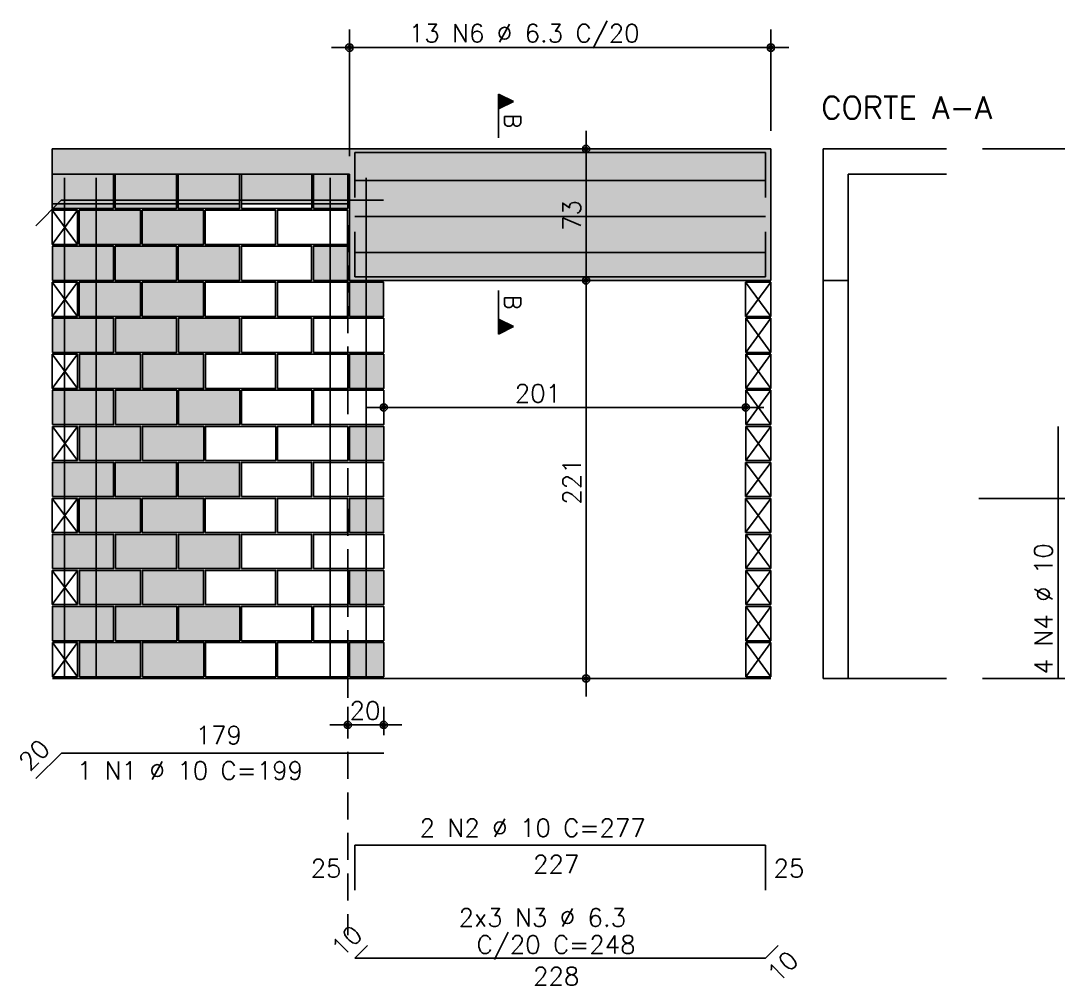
# Model space of a CAD drawing. Extents: x -1 to 122, y -1 to 61.
# Drawn here: x 10.64 to 22.16, y 5.23 to 15.93 of the extents above; entities that cross this region are included whole.
import ezdxf

# ---------------------------------------------------------------- set-up
doc = ezdxf.new("R2010")
doc.units = 0
doc.header["$MEASUREMENT"] = 0
doc.linetypes.add('ESTILO_TQS_0001', pattern=[0.45, 0.3, -0.15])
for name, color, linetype in [('PENA_01', 1, 'CONTINUOUS'), ('PENA_02', 2, 'CONTINUOUS'), ('PENA_03', 3, 'CONTINUOUS'), ('PENA_04', 4, 'CONTINUOUS'), ('PENA_05', 5, 'CONTINUOUS'), ('PENA_09', 254, 'CONTINUOUS'), ('PENA_11', 252, 'CONTINUOUS'), ('PENA_21', 100, 'CONTINUOUS'), ('PENA_23', 50, 'CONTINUOUS')]:
    doc.layers.add(name, color=color, linetype=linetype)
doc.styles.get("Standard").update_dxf_attribs({"font": 'ROMANS.SHX'})

msp = doc.modelspace()

# ---------------------------------------------------------------- linework, layer by layer
at = {"layer": 'PENA_01', "linetype": 'Continuous'}
for p, q in [((14.288, 14.431), (14.288, 15.836)), ((14.288, 14.431), (14.288, 15.836)), ((18.968, 14.711), (18.968, 15.836)), ((18.968, 14.711), (18.968, 15.836)), ((14.088, 15.636), (19.168, 15.636)), ((14.088, 15.636), (19.168, 15.636)), ((16.917, 14.711), (16.917, 12.851)), ((16.716, 14.511), (17.117, 14.511)), ((10.988, 13.901), (11.668, 13.901)), ((11.688, 13.901), (12.368, 13.901)), ((12.388, 13.901), (13.068, 13.901)), ((13.09, 13.901), (13.87, 13.901)), ((13.89, 13.901), (14.27, 13.901)), ((16.628, 13.761), (15.225, 13.761)), ((16.917, 13.251), (16.917, 8.431)), ((16.828, 13.051), (17.117, 13.051)), ((16.828, 13.051), (17.117, 13.051)), ((14.47, 11.641), (18.89, 11.641)), ((14.27, 8.003), (14.27, 8.315)), ((14.67, 8.003), (14.67, 8.315)), ((14.07, 8.115), (14.87, 8.115))]:
    msp.add_line(p, q, dxfattribs=at)
at = {"layer": 'PENA_01', "linetype": 'ESTILO_TQS_0001'}
msp.add_line((14.27, 13.666), (14.27, 5.78), dxfattribs=at)
at = {"layer": 'PENA_02', "linetype": 'Continuous'}
for p, q in [((11.268, 13.831), (10.988, 13.831)), ((10.988, 13.831), (10.988, 13.451)), ((11.268, 13.451), (11.268, 13.831)), ((10.988, 13.451), (11.268, 13.451)), ((11.268, 13.031), (10.988, 13.031)), ((10.988, 13.031), (10.988, 12.651)), ((11.268, 12.651), (11.268, 13.031)), ((18.968, 13.031), (18.688, 13.031)), ((18.688, 13.031), (18.688, 12.651)), ((18.968, 12.651), (18.968, 13.031)), ((10.988, 12.651), (11.268, 12.651)), ((18.688, 12.651), (18.968, 12.651)), ((18.969, 12.631), (18.689, 12.631)), ((18.689, 12.631), (18.689, 12.251)), ((18.969, 12.251), (18.969, 12.631)), ((11.269, 12.231), (10.989, 12.231)), ((10.989, 12.231), (10.989, 11.851)), ((11.269, 11.851), (11.269, 12.231)), ((18.689, 12.251), (18.969, 12.251)), ((18.969, 12.231), (18.689, 12.231)), ((18.689, 12.231), (18.689, 11.851)), ((18.969, 11.851), (18.969, 12.231)), ((10.989, 11.851), (11.269, 11.851)), ((18.689, 11.851), (18.969, 11.851)), ((18.97, 11.831), (18.69, 11.831)), ((18.69, 11.831), (18.69, 11.451)), ((18.97, 11.451), (18.97, 11.831)), ((11.27, 11.431), (10.99, 11.431)), ((10.99, 11.431), (10.99, 11.051)), ((11.27, 11.051), (11.27, 11.431)), ((18.69, 11.451), (18.97, 11.451)), ((18.97, 11.431), (18.69, 11.431)), ((18.69, 11.431), (18.69, 11.051)), ((18.97, 11.051), (18.97, 11.431)), ((10.99, 11.051), (11.27, 11.051)), ((18.968, 11.031), (18.688, 11.031)), ((18.688, 11.031), (18.688, 10.651)), ((18.69, 11.051), (18.97, 11.051)), ((18.968, 10.651), (18.968, 11.031)), ((11.268, 10.631), (10.988, 10.631)), ((10.988, 10.631), (10.988, 10.251)), ((11.268, 10.251), (11.268, 10.631)), ((18.688, 10.651), (18.968, 10.651)), ((18.968, 10.631), (18.688, 10.631)), ((18.688, 10.631), (18.688, 10.251)), ((18.968, 10.251), (18.968, 10.631)), ((10.988, 10.251), (11.268, 10.251)), ((18.688, 10.251), (18.968, 10.251)), ((18.97, 10.231), (18.69, 10.231)), ((18.69, 10.231), (18.69, 9.851)), ((18.97, 9.851), (18.97, 10.231)), ((11.269, 9.831), (10.989, 9.831)), ((10.989, 9.831), (10.989, 9.451)), ((11.269, 9.451), (11.269, 9.831)), ((18.969, 9.831), (18.689, 9.831)), ((18.689, 9.831), (18.689, 9.451)), ((18.69, 9.851), (18.97, 9.851)), ((18.969, 9.451), (18.969, 9.831)), ((10.989, 9.451), (11.269, 9.451)), ((18.689, 9.451), (18.969, 9.451)), ((18.97, 9.431), (18.69, 9.431)), ((18.69, 9.431), (18.69, 9.051)), ((18.97, 9.051), (18.97, 9.431)), ((11.27, 9.031), (10.99, 9.031)), ((10.99, 9.031), (10.99, 8.651)), ((11.27, 8.651), (11.27, 9.031)), ((18.69, 9.051), (18.97, 9.051)), ((18.97, 9.031), (18.69, 9.031)), ((18.69, 9.031), (18.69, 8.651)), ((18.97, 8.651), (18.97, 9.031)), ((10.99, 8.651), (11.27, 8.651)), ((18.69, 8.651), (18.97, 8.651)), ((10.99, 8.631), (18.97, 8.631))]:
    msp.add_line(p, q, dxfattribs=at)
for points in [[(10.988, 14.511), (18.968, 14.511), (18.968, 13.051), (14.288, 13.051), (14.288, 14.231), (10.988, 14.231), (10.988, 14.511)], [(10.988, 13.851), (11.668, 13.851), (11.668, 14.231), (10.988, 14.231), (10.988, 13.851)], [(11.688, 13.851), (12.368, 13.851), (12.368, 14.231), (11.688, 14.231), (11.688, 13.851)], [(12.388, 13.851), (13.068, 13.851), (13.068, 14.231), (12.388, 14.231), (12.388, 13.851)], [(13.09, 13.851), (13.87, 13.851), (13.87, 14.231), (13.09, 14.231), (13.09, 13.851)], [(13.89, 13.851), (14.27, 13.851), (14.27, 14.231), (13.89, 14.231), (13.89, 13.851)], [(11.288, 13.451), (11.968, 13.451), (11.968, 13.831), (11.288, 13.831), (11.288, 13.451)], [(11.988, 13.451), (12.668, 13.451), (12.668, 13.831), (11.988, 13.831), (11.988, 13.451)], [(12.688, 13.451), (13.468, 13.451), (13.468, 13.831), (12.688, 13.831), (12.688, 13.451)], [(13.488, 13.451), (14.268, 13.451), (14.268, 13.831), (13.488, 13.831), (13.488, 13.451)], [(10.99, 13.051), (11.67, 13.051), (11.67, 13.431), (10.99, 13.431), (10.99, 13.051)], [(11.688, 13.051), (12.368, 13.051), (12.368, 13.431), (11.688, 13.431), (11.688, 13.051)], [(12.388, 13.051), (13.068, 13.051), (13.068, 13.431), (12.388, 13.431), (12.388, 13.051)], [(13.088, 13.051), (13.868, 13.051), (13.868, 13.431), (13.088, 13.431), (13.088, 13.051)], [(13.888, 13.051), (14.268, 13.051), (14.268, 13.431), (13.888, 13.431), (13.888, 13.051)], [(11.288, 12.651), (11.968, 12.651), (11.968, 13.031), (11.288, 13.031), (11.288, 12.651)], [(11.988, 12.651), (12.668, 12.651), (12.668, 13.031), (11.988, 13.031), (11.988, 12.651)], [(12.688, 12.651), (13.468, 12.651), (13.468, 13.031), (12.688, 13.031), (12.688, 12.651)], [(13.488, 12.651), (14.268, 12.651), (14.268, 13.031), (13.488, 13.031), (13.488, 12.651)], [(14.288, 12.651), (14.668, 12.651), (14.668, 13.031), (14.288, 13.031), (14.288, 12.651)], [(10.99, 12.251), (11.67, 12.251), (11.67, 12.631), (10.99, 12.631), (10.99, 12.251)], [(11.689, 12.251), (12.369, 12.251), (12.369, 12.631), (11.689, 12.631), (11.689, 12.251)], [(12.389, 12.251), (13.069, 12.251), (13.069, 12.631), (12.389, 12.631), (12.389, 12.251)], [(13.089, 12.251), (13.869, 12.251), (13.869, 12.631), (13.089, 12.631), (13.089, 12.251)], [(13.889, 12.251), (14.669, 12.251), (14.669, 12.631), (13.889, 12.631), (13.889, 12.251)], [(11.289, 11.851), (11.969, 11.851), (11.969, 12.231), (11.289, 12.231), (11.289, 11.851)], [(11.989, 11.851), (12.669, 11.851), (12.669, 12.231), (11.989, 12.231), (11.989, 11.851)], [(12.689, 11.851), (13.469, 11.851), (13.469, 12.231), (12.689, 12.231), (12.689, 11.851)], [(13.489, 11.851), (14.269, 11.851), (14.269, 12.231), (13.489, 12.231), (13.489, 11.851)], [(14.289, 11.851), (14.669, 11.851), (14.669, 12.231), (14.289, 12.231), (14.289, 11.851)], [(10.99, 11.451), (11.67, 11.451), (11.67, 11.831), (10.99, 11.831), (10.99, 11.451)], [(11.69, 11.451), (12.37, 11.451), (12.37, 11.831), (11.69, 11.831), (11.69, 11.451)], [(12.39, 11.451), (13.07, 11.451), (13.07, 11.831), (12.39, 11.831), (12.39, 11.451)], [(13.09, 11.451), (13.87, 11.451), (13.87, 11.831), (13.09, 11.831), (13.09, 11.451)], [(13.89, 11.451), (14.67, 11.451), (14.67, 11.831), (13.89, 11.831), (13.89, 11.451)], [(11.29, 11.051), (11.97, 11.051), (11.97, 11.431), (11.29, 11.431), (11.29, 11.051)], [(11.99, 11.051), (12.67, 11.051), (12.67, 11.431), (11.99, 11.431), (11.99, 11.051)], [(12.69, 11.051), (13.47, 11.051), (13.47, 11.431), (12.69, 11.431), (12.69, 11.051)], [(13.49, 11.051), (14.27, 11.051), (14.27, 11.431), (13.49, 11.431), (13.49, 11.051)], [(14.29, 11.051), (14.67, 11.051), (14.67, 11.431), (14.29, 11.431), (14.29, 11.051)], [(10.99, 10.651), (11.67, 10.651), (11.67, 11.031), (10.99, 11.031), (10.99, 10.651)], [(11.688, 10.651), (12.368, 10.651), (12.368, 11.031), (11.688, 11.031), (11.688, 10.651)], [(12.388, 10.651), (13.068, 10.651), (13.068, 11.031), (12.388, 11.031), (12.388, 10.651)], [(13.088, 10.651), (13.868, 10.651), (13.868, 11.031), (13.088, 11.031), (13.088, 10.651)], [(13.888, 10.651), (14.668, 10.651), (14.668, 11.031), (13.888, 11.031), (13.888, 10.651)], [(11.288, 10.251), (11.968, 10.251), (11.968, 10.631), (11.288, 10.631), (11.288, 10.251)], [(11.988, 10.251), (12.668, 10.251), (12.668, 10.631), (11.988, 10.631), (11.988, 10.251)], [(12.688, 10.251), (13.468, 10.251), (13.468, 10.631), (12.688, 10.631), (12.688, 10.251)], [(13.488, 10.251), (14.268, 10.251), (14.268, 10.631), (13.488, 10.631), (13.488, 10.251)], [(14.288, 10.251), (14.668, 10.251), (14.668, 10.631), (14.288, 10.631), (14.288, 10.251)], [(10.99, 9.851), (11.67, 9.851), (11.67, 10.231), (10.99, 10.231), (10.99, 9.851)], [(11.689, 9.851), (12.369, 9.851), (12.369, 10.231), (11.689, 10.231), (11.689, 9.851)], [(12.389, 9.851), (13.069, 9.851), (13.069, 10.231), (12.389, 10.231), (12.389, 9.851)], [(13.089, 9.851), (13.869, 9.851), (13.869, 10.231), (13.089, 10.231), (13.089, 9.851)], [(13.889, 9.851), (14.669, 9.851), (14.669, 10.231), (13.889, 10.231), (13.889, 9.851)], [(11.289, 9.451), (11.969, 9.451), (11.969, 9.831), (11.289, 9.831), (11.289, 9.451)], [(11.989, 9.451), (12.669, 9.451), (12.669, 9.831), (11.989, 9.831), (11.989, 9.451)], [(12.689, 9.451), (13.469, 9.451), (13.469, 9.831), (12.689, 9.831), (12.689, 9.451)], [(13.489, 9.451), (14.269, 9.451), (14.269, 9.831), (13.489, 9.831), (13.489, 9.451)], [(14.289, 9.451), (14.669, 9.451), (14.669, 9.831), (14.289, 9.831), (14.289, 9.451)], [(10.99, 9.051), (11.67, 9.051), (11.67, 9.431), (10.99, 9.431), (10.99, 9.051)], [(11.69, 9.051), (12.37, 9.051), (12.37, 9.431), (11.69, 9.431), (11.69, 9.051)], [(12.39, 9.051), (13.07, 9.051), (13.07, 9.431), (12.39, 9.431), (12.39, 9.051)], [(12.39, 9.051), (13.07, 9.051), (13.07, 9.431), (12.39, 9.431), (12.39, 9.051)], [(13.09, 9.051), (13.87, 9.051), (13.87, 9.431), (13.09, 9.431), (13.09, 9.051)], [(13.89, 9.051), (14.67, 9.051), (14.67, 9.431), (13.89, 9.431), (13.89, 9.051)], [(11.29, 8.651), (11.97, 8.651), (11.97, 9.031), (11.29, 9.031), (11.29, 8.651)], [(11.99, 8.651), (12.67, 8.651), (12.67, 9.031), (11.99, 9.031), (11.99, 8.651)], [(12.69, 8.651), (13.47, 8.651), (13.47, 9.031), (12.69, 9.031), (12.69, 8.651)], [(13.49, 8.651), (14.27, 8.651), (14.27, 9.031), (13.49, 9.031), (13.49, 8.651)], [(14.29, 8.651), (14.67, 8.651), (14.67, 9.031), (14.29, 9.031), (14.29, 8.651)]]:
    msp.add_lwpolyline(points, dxfattribs=at)
for centre, radius in [((14.288, 15.636), 0.0416), ((14.288, 15.636), 0.0416), ((18.968, 15.636), 0.0416), ((18.968, 15.636), 0.0416), ((14.288, 15.636), 0.0208), ((14.288, 15.636), 0.0208), ((18.968, 15.636), 0.0208), ((18.968, 15.636), 0.0208), ((16.917, 14.511), 0.04), ((16.917, 14.511), 0.02), ((16.917, 13.051), 0.04), ((16.917, 13.051), 0.04), ((16.917, 13.051), 0.02), ((16.917, 13.051), 0.02), ((14.67, 11.641), 0.04), ((14.67, 11.641), 0.02), ((18.69, 11.641), 0.04), ((18.69, 11.641), 0.02), ((16.917, 8.631), 0.04), ((16.917, 8.631), 0.02), ((14.27, 8.115), 0.04), ((14.27, 8.115), 0.02), ((14.67, 8.115), 0.04), ((14.67, 8.115), 0.02)]:
    msp.add_circle(centre, radius, dxfattribs=at)
at = {"layer": 'PENA_03', "linetype": 'Continuous'}
for p, q in [((15.944, 14.634), (15.944, 15.121)), ((15.944, 15.121), (16.11, 15.038)), ((15.945, 15.119), (15.945, 14.956)), ((15.945, 15.119), (16.109, 15.038)), ((15.957, 15.114), (15.957, 14.961)), ((15.97, 15.108), (15.97, 14.967)), ((15.982, 15.101), (15.982, 14.974)), ((15.995, 15.095), (15.995, 14.98)), ((16.109, 15.038), (15.945, 14.956)), ((16.11, 15.038), (15.945, 14.955)), ((16.008, 15.089), (16.008, 14.987)), ((16.021, 15.082), (16.021, 14.993)), ((16.033, 15.076), (16.033, 14.999)), ((16.046, 15.069), (16.046, 15.006)), ((16.059, 15.063), (16.059, 15.012)), ((16.072, 15.057), (16.072, 15.018)), ((16.085, 15.05), (16.085, 15.025)), ((16.097, 15.044), (16.097, 15.031)), ((15.945, 14.955), (15.945, 14.634)), ((16.516, 14.511), (16.516, 14.511)), ((18.968, 14.511), (18.968, 14.511)), ((18.968, 14.511), (18.968, 14.511)), ((19.548, 13.051), (19.548, 14.511)), ((19.548, 14.511), (20.919, 14.511)), ((21.319, 14.511), (23.808, 14.511)), ((14.288, 14.231), (14.288, 14.231)), ((14.288, 14.231), (14.288, 14.231)), ((19.828, 14.231), (20.919, 14.231)), ((19.828, 13.051), (19.828, 14.231)), ((10.988, 13.451), (11.268, 13.831)), ((11.268, 13.451), (10.988, 13.831)), ((10.988, 12.651), (11.268, 13.031)), ((11.268, 12.651), (10.988, 13.031)), ((16.628, 13.051), (16.628, 13.051)), ((16.628, 13.051), (16.628, 13.051)), ((18.688, 12.651), (18.968, 13.031)), ((18.968, 12.651), (18.688, 13.031)), ((19.548, 13.051), (19.548, 8.631)), ((19.548, 13.051), (19.828, 13.051)), ((19.828, 13.051), (19.828, 8.631)), ((15.944, 12.455), (15.944, 12.941)), ((15.945, 12.62), (15.945, 12.941)), ((15.945, 12.62), (16.11, 12.538)), ((15.945, 12.456), (15.945, 12.619)), ((15.945, 12.619), (16.109, 12.538)), ((15.957, 12.461), (15.957, 12.614)), ((15.97, 12.467), (15.97, 12.608)), ((15.982, 12.474), (15.982, 12.601)), ((15.995, 12.48), (15.995, 12.595)), ((16.008, 12.486), (16.008, 12.589)), ((16.021, 12.493), (16.021, 12.582)), ((16.033, 12.499), (16.033, 12.576)), ((16.046, 12.506), (16.046, 12.569)), ((16.059, 12.512), (16.059, 12.563)), ((18.689, 12.251), (18.969, 12.631)), ((18.969, 12.251), (18.689, 12.631)), ((15.944, 12.455), (16.11, 12.538)), ((15.945, 12.456), (16.109, 12.538)), ((16.072, 12.518), (16.072, 12.557)), ((16.085, 12.525), (16.085, 12.55)), ((16.097, 12.531), (16.097, 12.544)), ((10.989, 11.851), (11.269, 12.231)), ((11.269, 11.851), (10.989, 12.231)), ((18.689, 11.851), (18.969, 12.231)), ((18.969, 11.851), (18.689, 12.231)), ((18.69, 11.451), (18.97, 11.831)), ((18.97, 11.451), (18.69, 11.831)), ((14.67, 11.641), (14.67, 11.641)), ((18.69, 11.641), (18.69, 11.641)), ((10.99, 11.051), (11.27, 11.431)), ((11.27, 11.051), (10.99, 11.431)), ((18.69, 11.051), (18.97, 11.431)), ((18.97, 11.051), (18.69, 11.431)), ((18.688, 10.651), (18.968, 11.031)), ((18.968, 10.651), (18.688, 11.031)), ((10.988, 10.251), (11.268, 10.631)), ((11.268, 10.251), (10.988, 10.631)), ((18.688, 10.251), (18.968, 10.631)), ((18.968, 10.251), (18.688, 10.631)), ((21.277, 10.631), (23.808, 10.631)), ((18.69, 9.851), (18.97, 10.231)), ((18.97, 9.851), (18.69, 10.231)), ((10.989, 9.451), (11.269, 9.831)), ((11.269, 9.451), (10.989, 9.831)), ((18.689, 9.451), (18.969, 9.831)), ((18.969, 9.451), (18.689, 9.831)), ((18.69, 9.051), (18.97, 9.431)), ((18.97, 9.051), (18.69, 9.431)), ((10.99, 8.651), (11.27, 9.031)), ((11.27, 8.651), (10.99, 9.031)), ((18.69, 8.651), (18.97, 9.031)), ((18.97, 8.651), (18.69, 9.031)), ((16.917, 8.631), (16.917, 8.631)), ((19.548, 8.631), (20.919, 8.631)), ((21.319, 8.631), (23.808, 8.631)), ((14.27, 7.803), (14.27, 7.803)), ((14.67, 7.803), (14.67, 7.803))]:
    msp.add_line(p, q, dxfattribs=at)
at = {"layer": 'PENA_04', "linetype": 'Continuous'}
for p, q in [((14.348, 13.971), (14.348, 14.471)), ((14.348, 14.471), (18.908, 14.471)), ((18.908, 14.471), (18.908, 13.971)), ((14.348, 14.161), (18.908, 14.161)), ((14.348, 13.761), (18.908, 13.761)), ((14.348, 13.591), (14.348, 13.091)), ((18.908, 13.091), (18.908, 13.591)), ((14.348, 13.361), (18.908, 13.361)), ((14.348, 13.091), (18.908, 13.091))]:
    msp.add_line(p, q, dxfattribs=at)
at = {"layer": 'PENA_05', "linetype": 'Continuous'}
for p, q in [((11.088, 13.941), (10.805, 13.659)), ((14.668, 13.941), (11.088, 13.941)), ((22.158, 8.631), (22.158, 11.431)), ((11.09, 7.803), (10.807, 7.52)), ((14.67, 7.803), (11.09, 7.803)), ((14.348, 6.279), (14.348, 6.779)), ((14.348, 6.779), (18.908, 6.779)), ((18.908, 6.779), (18.908, 6.279)), ((14.489, 5.667), (14.348, 5.525)), ((18.908, 5.525), (19.049, 5.667)), ((14.348, 5.525), (18.908, 5.525))]:
    msp.add_line(p, q, dxfattribs=at)
for points in [[(11.125, 14.191), (11.125, 8.631)], [(11.475, 14.191), (11.475, 8.631)], [(14.075, 14.191), (14.075, 8.631)], [(14.475, 14.191), (14.475, 8.631)]]:
    msp.add_lwpolyline(points, dxfattribs=at)
at = {"layer": 'PENA_09', "linetype": 'Continuous'}
for points in [[(10.988, 13.901), (11.668, 13.901), (11.668, 14.231), (10.988, 14.231), (10.988, 13.901)], [(11.688, 13.901), (12.368, 13.901), (12.368, 14.231), (11.688, 14.231), (11.688, 13.901)], [(12.388, 13.901), (13.068, 13.901), (13.068, 14.231), (12.388, 14.231), (12.388, 13.901)], [(13.09, 13.901), (13.87, 13.901), (13.87, 14.231), (13.09, 14.231), (13.09, 13.901)], [(13.89, 13.901), (14.27, 13.901), (14.27, 14.231), (13.89, 14.231), (13.89, 13.901)]]:
    msp.add_lwpolyline(points, dxfattribs=at)
for points in [[(10.988, 13.901), (11.668, 13.901), (11.668, 14.231)], [(10.988, 13.901), (11.668, 14.231), (10.988, 14.231)], [(10.988, 13.901), (10.988, 14.231), (10.988, 13.901)], [(11.688, 13.901), (12.368, 13.901), (12.368, 14.231)], [(11.688, 13.901), (12.368, 14.231), (11.688, 14.231)], [(11.688, 13.901), (11.688, 14.231), (11.688, 13.901)], [(12.388, 13.901), (13.068, 13.901), (13.068, 14.231)], [(12.388, 13.901), (13.068, 14.231), (12.388, 14.231)], [(12.388, 13.901), (12.388, 14.231), (12.388, 13.901)], [(13.09, 13.901), (13.87, 13.901), (13.87, 14.231)], [(13.09, 13.901), (13.87, 14.231), (13.09, 14.231)], [(13.09, 13.901), (13.09, 14.231), (13.09, 13.901)], [(13.89, 13.901), (14.27, 13.901), (14.27, 14.231)], [(13.89, 13.901), (14.27, 14.231), (13.89, 14.231)], [(13.89, 13.901), (13.89, 14.231), (13.89, 13.901)]]:
    msp.add_solid(points, dxfattribs=at)
at = {"layer": 'PENA_11', "linetype": 'Continuous'}
for points in [[(18.968, 14.511), (14.288, 14.231), (10.988, 14.231)], [(18.968, 14.511), (10.988, 14.231), (10.988, 14.511)], [(18.968, 14.511), (18.968, 13.051), (14.288, 13.051)], [(18.968, 14.511), (14.288, 13.051), (14.288, 14.231)]]:
    msp.add_solid(points, dxfattribs=at)
at = {"layer": 'PENA_21', "linetype": 'Continuous'}
for points in [[(10.988, 13.851), (11.668, 13.851), (11.668, 13.901), (10.988, 13.901), (10.988, 13.851)], [(11.288, 13.451), (11.968, 13.451), (11.968, 13.831), (11.288, 13.831), (11.288, 13.451)], [(11.688, 13.851), (12.368, 13.851), (12.368, 13.901), (11.688, 13.901), (11.688, 13.851)], [(11.988, 13.451), (12.668, 13.451), (12.668, 13.831), (11.988, 13.831), (11.988, 13.451)], [(12.388, 13.851), (13.068, 13.851), (13.068, 13.901), (12.388, 13.901), (12.388, 13.851)], [(10.99, 13.051), (11.67, 13.051), (11.67, 13.431), (10.99, 13.431), (10.99, 13.051)], [(11.688, 13.051), (12.368, 13.051), (12.368, 13.431), (11.688, 13.431), (11.688, 13.051)], [(12.388, 13.051), (13.068, 13.051), (13.068, 13.431), (12.388, 13.431), (12.388, 13.051)], [(11.288, 12.651), (11.968, 12.651), (11.968, 13.031), (11.288, 13.031), (11.288, 12.651)], [(11.988, 12.651), (12.668, 12.651), (12.668, 13.031), (11.988, 13.031), (11.988, 12.651)], [(10.99, 12.251), (11.67, 12.251), (11.67, 12.631), (10.99, 12.631), (10.99, 12.251)], [(11.689, 12.251), (12.369, 12.251), (12.369, 12.631), (11.689, 12.631), (11.689, 12.251)], [(12.389, 12.251), (13.069, 12.251), (13.069, 12.631), (12.389, 12.631), (12.389, 12.251)], [(11.289, 11.851), (11.969, 11.851), (11.969, 12.231), (11.289, 12.231), (11.289, 11.851)], [(11.989, 11.851), (12.669, 11.851), (12.669, 12.231), (11.989, 12.231), (11.989, 11.851)], [(10.99, 11.451), (11.67, 11.451), (11.67, 11.831), (10.99, 11.831), (10.99, 11.451)], [(11.69, 11.451), (12.37, 11.451), (12.37, 11.831), (11.69, 11.831), (11.69, 11.451)], [(12.39, 11.451), (13.07, 11.451), (13.07, 11.831), (12.39, 11.831), (12.39, 11.451)], [(11.29, 11.051), (11.97, 11.051), (11.97, 11.431), (11.29, 11.431), (11.29, 11.051)], [(11.99, 11.051), (12.67, 11.051), (12.67, 11.431), (11.99, 11.431), (11.99, 11.051)], [(10.99, 10.651), (11.67, 10.651), (11.67, 11.031), (10.99, 11.031), (10.99, 10.651)], [(11.688, 10.651), (12.368, 10.651), (12.368, 11.031), (11.688, 11.031), (11.688, 10.651)], [(12.388, 10.651), (13.068, 10.651), (13.068, 11.031), (12.388, 11.031), (12.388, 10.651)], [(11.288, 10.251), (11.968, 10.251), (11.968, 10.631), (11.288, 10.631), (11.288, 10.251)], [(11.988, 10.251), (12.668, 10.251), (12.668, 10.631), (11.988, 10.631), (11.988, 10.251)], [(10.99, 9.851), (11.67, 9.851), (11.67, 10.231), (10.99, 10.231), (10.99, 9.851)], [(11.689, 9.851), (12.369, 9.851), (12.369, 10.231), (11.689, 10.231), (11.689, 9.851)], [(12.389, 9.851), (13.069, 9.851), (13.069, 10.231), (12.389, 10.231), (12.389, 9.851)], [(11.289, 9.451), (11.969, 9.451), (11.969, 9.831), (11.289, 9.831), (11.289, 9.451)], [(11.989, 9.451), (12.669, 9.451), (12.669, 9.831), (11.989, 9.831), (11.989, 9.451)], [(10.99, 9.051), (11.67, 9.051), (11.67, 9.431), (10.99, 9.431), (10.99, 9.051)], [(11.69, 9.051), (12.37, 9.051), (12.37, 9.431), (11.69, 9.431), (11.69, 9.051)], [(12.39, 9.051), (13.07, 9.051), (13.07, 9.431), (12.39, 9.431), (12.39, 9.051)], [(12.39, 9.051), (13.07, 9.051), (13.07, 9.431), (12.39, 9.431), (12.39, 9.051)], [(11.29, 8.651), (11.97, 8.651), (11.97, 9.031), (11.29, 9.031), (11.29, 8.651)], [(11.99, 8.651), (12.67, 8.651), (12.67, 9.031), (11.99, 9.031), (11.99, 8.651)]]:
    msp.add_lwpolyline(points, dxfattribs=at)
for points in [[(10.988, 13.851), (11.668, 13.851), (11.668, 13.901)], [(10.988, 13.851), (11.668, 13.901), (10.988, 13.901)], [(10.988, 13.851), (10.988, 13.901), (10.988, 13.851)], [(11.288, 13.451), (11.968, 13.451), (11.968, 13.831)], [(11.288, 13.451), (11.968, 13.831), (11.288, 13.831)], [(11.288, 13.451), (11.288, 13.831), (11.288, 13.451)], [(11.688, 13.851), (12.368, 13.851), (12.368, 13.901)], [(11.688, 13.851), (12.368, 13.901), (11.688, 13.901)], [(11.688, 13.851), (11.688, 13.901), (11.688, 13.851)], [(11.988, 13.451), (12.668, 13.451), (12.668, 13.831)], [(11.988, 13.451), (12.668, 13.831), (11.988, 13.831)], [(11.988, 13.451), (11.988, 13.831), (11.988, 13.451)], [(12.388, 13.851), (13.068, 13.851), (13.068, 13.901)], [(12.388, 13.851), (13.068, 13.901), (12.388, 13.901)], [(12.388, 13.851), (12.388, 13.901), (12.388, 13.851)], [(10.99, 13.051), (11.67, 13.051), (11.67, 13.431)], [(10.99, 13.051), (11.67, 13.431), (10.99, 13.431)], [(10.99, 13.051), (10.99, 13.431), (10.99, 13.051)], [(11.688, 13.051), (12.368, 13.051), (12.368, 13.431)], [(11.688, 13.051), (12.368, 13.431), (11.688, 13.431)], [(11.688, 13.051), (11.688, 13.431), (11.688, 13.051)], [(12.388, 13.051), (13.068, 13.051), (13.068, 13.431)], [(12.388, 13.051), (13.068, 13.431), (12.388, 13.431)], [(12.388, 13.051), (12.388, 13.431), (12.388, 13.051)], [(11.288, 12.651), (11.968, 12.651), (11.968, 13.031)], [(11.288, 12.651), (11.968, 13.031), (11.288, 13.031)], [(11.288, 12.651), (11.288, 13.031), (11.288, 12.651)], [(11.988, 12.651), (12.668, 12.651), (12.668, 13.031)], [(11.988, 12.651), (12.668, 13.031), (11.988, 13.031)], [(11.988, 12.651), (11.988, 13.031), (11.988, 12.651)], [(10.99, 12.251), (11.67, 12.251), (11.67, 12.631)], [(10.99, 12.251), (11.67, 12.631), (10.99, 12.631)], [(10.99, 12.251), (10.99, 12.631), (10.99, 12.251)], [(11.689, 12.251), (12.369, 12.251), (12.369, 12.631)], [(11.689, 12.251), (12.369, 12.631), (11.689, 12.631)], [(11.689, 12.251), (11.689, 12.631), (11.689, 12.251)], [(12.389, 12.251), (13.069, 12.251), (13.069, 12.631)], [(12.389, 12.251), (13.069, 12.631), (12.389, 12.631)], [(12.389, 12.251), (12.389, 12.631), (12.389, 12.251)], [(11.289, 11.851), (11.969, 11.851), (11.969, 12.231)], [(11.289, 11.851), (11.969, 12.231), (11.289, 12.231)], [(11.289, 11.851), (11.289, 12.231), (11.289, 11.851)], [(11.989, 11.851), (12.669, 11.851), (12.669, 12.231)], [(11.989, 11.851), (12.669, 12.231), (11.989, 12.231)], [(11.989, 11.851), (11.989, 12.231), (11.989, 11.851)], [(10.99, 11.451), (11.67, 11.451), (11.67, 11.831)], [(10.99, 11.451), (11.67, 11.831), (10.99, 11.831)], [(10.99, 11.451), (10.99, 11.831), (10.99, 11.451)], [(11.69, 11.451), (12.37, 11.451), (12.37, 11.831)], [(11.69, 11.451), (12.37, 11.831), (11.69, 11.831)], [(11.69, 11.451), (11.69, 11.831), (11.69, 11.451)], [(12.39, 11.451), (13.07, 11.451), (13.07, 11.831)], [(12.39, 11.451), (13.07, 11.831), (12.39, 11.831)], [(12.39, 11.451), (12.39, 11.831), (12.39, 11.451)], [(11.29, 11.051), (11.97, 11.051), (11.97, 11.431)], [(11.29, 11.051), (11.97, 11.431), (11.29, 11.431)], [(11.29, 11.051), (11.29, 11.431), (11.29, 11.051)], [(11.99, 11.051), (12.67, 11.051), (12.67, 11.431)], [(11.99, 11.051), (12.67, 11.431), (11.99, 11.431)], [(11.99, 11.051), (11.99, 11.431), (11.99, 11.051)], [(10.99, 10.651), (11.67, 10.651), (11.67, 11.031)], [(10.99, 10.651), (11.67, 11.031), (10.99, 11.031)], [(10.99, 10.651), (10.99, 11.031), (10.99, 10.651)], [(11.688, 10.651), (12.368, 10.651), (12.368, 11.031)], [(11.688, 10.651), (12.368, 11.031), (11.688, 11.031)], [(11.688, 10.651), (11.688, 11.031), (11.688, 10.651)], [(12.388, 10.651), (13.068, 10.651), (13.068, 11.031)], [(12.388, 10.651), (13.068, 11.031), (12.388, 11.031)], [(12.388, 10.651), (12.388, 11.031), (12.388, 10.651)], [(11.288, 10.251), (11.968, 10.251), (11.968, 10.631)], [(11.288, 10.251), (11.968, 10.631), (11.288, 10.631)], [(11.288, 10.251), (11.288, 10.631), (11.288, 10.251)], [(11.988, 10.251), (12.668, 10.251), (12.668, 10.631)], [(11.988, 10.251), (12.668, 10.631), (11.988, 10.631)], [(11.988, 10.251), (11.988, 10.631), (11.988, 10.251)], [(10.99, 9.851), (11.67, 9.851), (11.67, 10.231)], [(10.99, 9.851), (11.67, 10.231), (10.99, 10.231)], [(10.99, 9.851), (10.99, 10.231), (10.99, 9.851)], [(11.689, 9.851), (12.369, 9.851), (12.369, 10.231)], [(11.689, 9.851), (12.369, 10.231), (11.689, 10.231)], [(11.689, 9.851), (11.689, 10.231), (11.689, 9.851)], [(12.389, 9.851), (13.069, 9.851), (13.069, 10.231)], [(12.389, 9.851), (13.069, 10.231), (12.389, 10.231)], [(12.389, 9.851), (12.389, 10.231), (12.389, 9.851)], [(11.289, 9.451), (11.969, 9.451), (11.969, 9.831)], [(11.289, 9.451), (11.969, 9.831), (11.289, 9.831)], [(11.289, 9.451), (11.289, 9.831), (11.289, 9.451)], [(11.989, 9.451), (12.669, 9.451), (12.669, 9.831)], [(11.989, 9.451), (12.669, 9.831), (11.989, 9.831)], [(11.989, 9.451), (11.989, 9.831), (11.989, 9.451)], [(10.99, 9.051), (11.67, 9.051), (11.67, 9.431)], [(10.99, 9.051), (11.67, 9.431), (10.99, 9.431)], [(10.99, 9.051), (10.99, 9.431), (10.99, 9.051)], [(11.69, 9.051), (12.37, 9.051), (12.37, 9.431)], [(11.69, 9.051), (12.37, 9.431), (11.69, 9.431)], [(11.69, 9.051), (11.69, 9.431), (11.69, 9.051)], [(12.39, 9.051), (13.07, 9.051), (13.07, 9.431)], [(12.39, 9.051), (13.07, 9.431), (12.39, 9.431)], [(12.39, 9.051), (12.39, 9.431), (12.39, 9.051)], [(12.39, 9.051), (13.07, 9.051), (13.07, 9.431)], [(12.39, 9.051), (13.07, 9.431), (12.39, 9.431)], [(12.39, 9.051), (12.39, 9.431), (12.39, 9.051)], [(11.29, 8.651), (11.97, 8.651), (11.97, 9.031)], [(11.29, 8.651), (11.97, 9.031), (11.29, 9.031)], [(11.29, 8.651), (11.29, 9.031), (11.29, 8.651)], [(11.99, 8.651), (12.67, 8.651), (12.67, 9.031)], [(11.99, 8.651), (12.67, 9.031), (11.99, 9.031)], [(11.99, 8.651), (11.99, 9.031), (11.99, 8.651)]]:
    msp.add_solid(points, dxfattribs=at)
at = {"layer": 'PENA_23', "linetype": 'Continuous'}
for points in [[(13.89, 13.851), (14.27, 13.851), (14.27, 13.901), (13.89, 13.901), (13.89, 13.851)], [(13.888, 13.051), (14.268, 13.051), (14.268, 13.431), (13.888, 13.431), (13.888, 13.051)], [(14.288, 12.651), (14.668, 12.651), (14.668, 13.031), (14.288, 13.031), (14.288, 12.651)], [(14.289, 11.851), (14.669, 11.851), (14.669, 12.231), (14.289, 12.231), (14.289, 11.851)], [(14.29, 11.051), (14.67, 11.051), (14.67, 11.431), (14.29, 11.431), (14.29, 11.051)], [(14.288, 10.251), (14.668, 10.251), (14.668, 10.631), (14.288, 10.631), (14.288, 10.251)], [(14.289, 9.451), (14.669, 9.451), (14.669, 9.831), (14.289, 9.831), (14.289, 9.451)], [(14.29, 8.651), (14.67, 8.651), (14.67, 9.031), (14.29, 9.031), (14.29, 8.651)]]:
    msp.add_lwpolyline(points, dxfattribs=at)
for points in [[(13.89, 13.851), (14.27, 13.851), (14.27, 13.901)], [(13.89, 13.851), (14.27, 13.901), (13.89, 13.901)], [(13.89, 13.851), (13.89, 13.901), (13.89, 13.851)], [(13.888, 13.051), (14.268, 13.051), (14.268, 13.431)], [(13.888, 13.051), (14.268, 13.431), (13.888, 13.431)], [(13.888, 13.051), (13.888, 13.431), (13.888, 13.051)], [(14.288, 12.651), (14.668, 12.651), (14.668, 13.031)], [(14.288, 12.651), (14.668, 13.031), (14.288, 13.031)], [(14.288, 12.651), (14.288, 13.031), (14.288, 12.651)], [(14.289, 11.851), (14.669, 11.851), (14.669, 12.231)], [(14.289, 11.851), (14.669, 12.231), (14.289, 12.231)], [(14.289, 11.851), (14.289, 12.231), (14.289, 11.851)], [(14.29, 11.051), (14.67, 11.051), (14.67, 11.431)], [(14.29, 11.051), (14.67, 11.431), (14.29, 11.431)], [(14.29, 11.051), (14.29, 11.431), (14.29, 11.051)], [(14.288, 10.251), (14.668, 10.251), (14.668, 10.631)], [(14.288, 10.251), (14.668, 10.631), (14.288, 10.631)], [(14.288, 10.251), (14.288, 10.631), (14.288, 10.251)], [(14.289, 9.451), (14.669, 9.451), (14.669, 9.831)], [(14.289, 9.451), (14.669, 9.831), (14.289, 9.831)], [(14.289, 9.451), (14.289, 9.831), (14.289, 9.451)], [(14.29, 8.651), (14.67, 8.651), (14.67, 9.031)], [(14.29, 8.651), (14.67, 9.031), (14.29, 9.031)], [(14.29, 8.651), (14.29, 9.031), (14.29, 8.651)]]:
    msp.add_solid(points, dxfattribs=at)

# ---------------------------------------------------------------- texts
at = {"layer": 'PENA_03', "linetype": 'Continuous'}
for s, p in [('13 N6 %%c 6.3 C/20', (14.948, 15.696)), ('13 N6 %%c 6.3 C/20', (14.948, 15.696)), ('201', (16.125, 11.696)), ('20', (14.29, 8.175)), ('179', (12.58, 7.903)), ('1 N1 %%c 10 C=199', (11.262, 7.509)), ('2 N2 %%c 10 C=277', (15.068, 6.873)), ('25', (13.858, 6.424)), ('227', (16.328, 6.469)), ('25', (18.998, 6.424)), ('2x3 N3 %%c 6.3', (15.501, 5.876)), ('C/20 C=248', (15.701, 5.576)), ('228', (16.328, 5.225))]:
    msp.add_text(s, height=0.2, dxfattribs=at).set_placement(p)
for s, height, rotation, p in [('B', 0.18, 270, (16.011, 14.902)), ('73', 0.2, 90, (16.857, 13.601)), ('B', 0.18, 270, (16.011, 12.888)), ('221', 0.2, 90, (16.857, 10.561)), ('4 N4 %%c 10', 0.2, 90, (22.095, 8.676)), ('20', 0.2, 45, (10.737, 7.591)), ('10', 0.2, 45, (14.207, 5.525)), ('10', 0.2, 45, (19.049, 5.242))]:
    msp.add_text(s, height=height, rotation=rotation, dxfattribs=at).set_placement(p)
at = {"layer": 'PENA_05', "linetype": 'Continuous'}
msp.add_text('CORTE A-A', height=0.25, dxfattribs=at).set_placement((19.529, 14.845))

doc.saveas('drawing.dxf')
